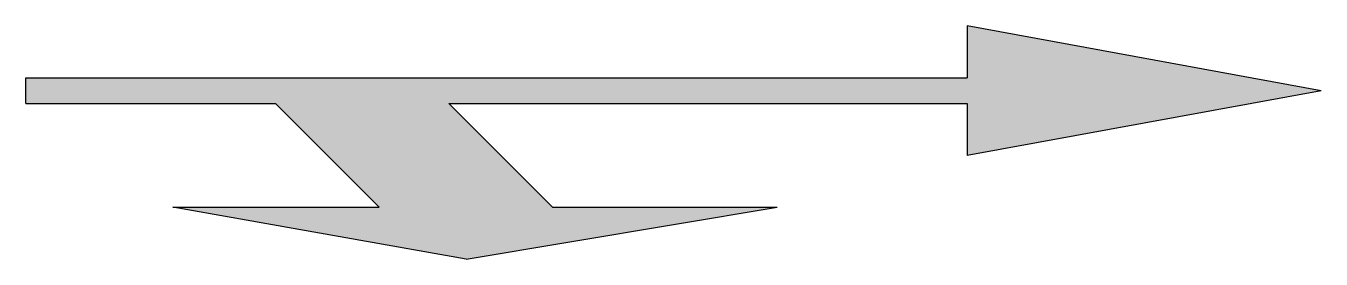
# Model space of a CAD drawing. Header units: metres. Extents: x 0 to 7.5, y -0.98 to 0.38.
import ezdxf

# ---------------------------------------------------------------- set-up
doc = ezdxf.new("R2010")
doc.units = ezdxf.units.M
doc.header["$LTSCALE"] = 0.2

msp = doc.modelspace()

# ---------------------------------------------------------------- hatches: boundary and pattern name
msp.add_hatch(color=256).paths.add_polyline_path([(2.0459, -0.675), (0.85, -0.675), (2.55, -0.975), (4.35, -0.675), (3.05, -0.675), (2.45, -0.075), (5.45, -0.075), (5.45, -0.375), (7.5, 0), (5.45, 0.375), (5.45, 0.075), (0, 0.075), (0, -0.075), (1.4459, -0.075)])

# ---------------------------------------------------------------- linework, layer by layer
for p, q in [((7.5, 0), (5.45, 0.375)), ((5.45, 0.375), (5.45, 0.075)), ((0, 0.075), (5.45, 0.075)), ((0, -0.075), (0, 0.075)), ((7.5, 0), (5.45, -0.375)), ((0, -0.075), (1.4459, -0.075)), ((2.0459, -0.675), (1.4459, -0.075)), ((2.45, -0.075), (5.45, -0.075)), ((3.05, -0.675), (2.45, -0.075)), ((5.45, -0.075), (5.45, -0.375)), ((0.85, -0.675), (2.0459, -0.675)), ((2.55, -0.975), (0.85, -0.675)), ((2.55, -0.975), (4.35, -0.675)), ((3.05, -0.675), (4.35, -0.675))]:
    msp.add_line(p, q)

doc.saveas('drawing.dxf')
